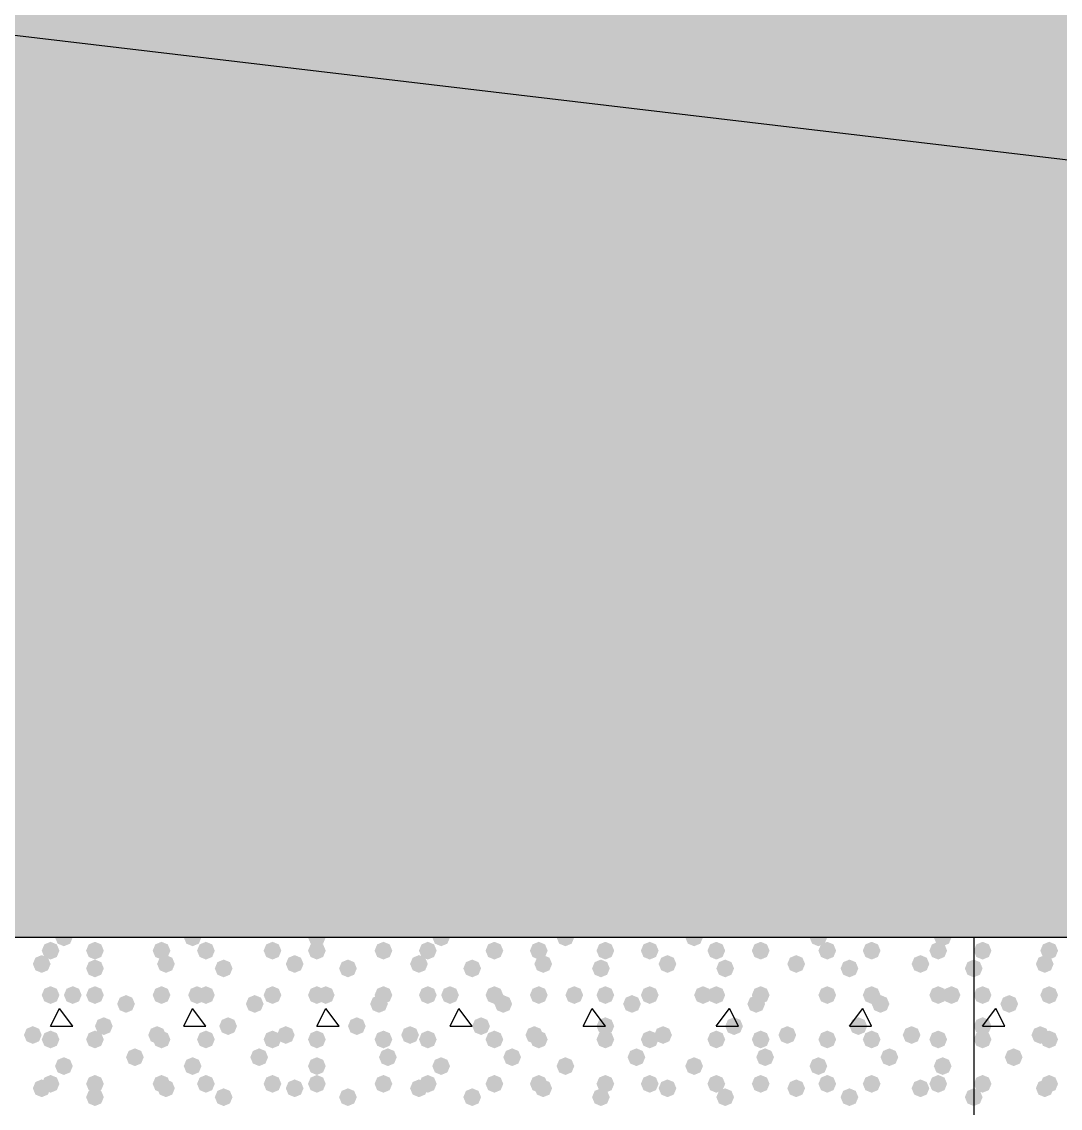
# Model space of a CAD drawing. Header units: millimetres. Extents: x 0 to 420, y 0 to 297.
# Drawn here: x 121.18 to 131.09, y 199.62 to 209.98 of the extents above; entities that cross this region are included whole.
import ezdxf

# ---------------------------------------------------------------- set-up
doc = ezdxf.new("R2010")
doc.units = ezdxf.units.MM
doc.layers.get('0').update_dxf_attribs({"linetype": 'CONTINUOUS'})

msp = doc.modelspace()

# ---------------------------------------------------------------- hatches: boundary and pattern name
at = {"true_color": 0x000008}
h = msp.add_hatch(color=0, dxfattribs=at)
h.paths.add_polyline_path([(193.844333, 220.345), (32.469667, 220.345), (193.844333, 201.252667)], flags=0)
h.paths.add_polyline_path([(32.469667, 220.345), (193.844333, 201.252667), (32.469667, 201.252667)], flags=0)
for points in [[(121.666, 201.252667), (121.641129, 201.192871), (121.581333, 201.168), (121.521537, 201.192871), (121.496667, 201.252667), (121.521537, 201.312462), (121.581333, 201.337333), (121.641129, 201.312463)], [(122.893667, 201.252667), (122.868796, 201.192871), (122.809, 201.168), (122.749204, 201.192871), (122.724333, 201.252667), (122.749204, 201.312462), (122.809, 201.337333), (122.868796, 201.312463)], [(124.079, 201.252667), (124.054129, 201.192871), (123.994333, 201.168), (123.934538, 201.192871), (123.909667, 201.252667), (123.934537, 201.312462), (123.994333, 201.337333), (124.054129, 201.312463)], [(125.264333, 201.252667), (125.239462, 201.192871), (125.179667, 201.168), (125.119871, 201.192871), (125.095, 201.252667), (125.119871, 201.312462), (125.179667, 201.337333), (125.239462, 201.312463)], [(126.449667, 201.252667), (126.424796, 201.192871), (126.365, 201.168), (126.305204, 201.192871), (126.280333, 201.252667), (126.305204, 201.312462), (126.365, 201.337333), (126.424796, 201.312463)], [(127.677333, 201.252667), (127.652463, 201.192871), (127.592667, 201.168), (127.532871, 201.192871), (127.508, 201.252667), (127.532871, 201.312462), (127.592667, 201.337333), (127.652462, 201.312463)], [(128.862667, 201.252667), (128.837796, 201.192871), (128.778, 201.168), (128.718204, 201.192871), (128.693333, 201.252667), (128.718204, 201.312462), (128.778, 201.337333), (128.837796, 201.312463)], [(130.048, 201.252667), (130.023129, 201.192871), (129.963333, 201.168), (129.903538, 201.192871), (129.878667, 201.252667), (129.903537, 201.312462), (129.963333, 201.337333), (130.023129, 201.312463)], [(121.539, 201.125667), (121.514129, 201.065871), (121.454333, 201.041), (121.394538, 201.065871), (121.369667, 201.125667), (121.394537, 201.185462), (121.454333, 201.210333), (121.514129, 201.185463)], [(121.962333, 201.125667), (121.937463, 201.065871), (121.877667, 201.041), (121.817871, 201.065871), (121.793, 201.125667), (121.817871, 201.185462), (121.877667, 201.210333), (121.937462, 201.185463)], [(122.597333, 201.125667), (122.572463, 201.065871), (122.512667, 201.041), (122.452871, 201.065871), (122.428, 201.125667), (122.452871, 201.185462), (122.512667, 201.210333), (122.572462, 201.185463)], [(123.020667, 201.125667), (122.995796, 201.065871), (122.936, 201.041), (122.876204, 201.065871), (122.851333, 201.125667), (122.876204, 201.185462), (122.936, 201.210333), (122.995796, 201.185463)], [(123.655667, 201.125667), (123.630796, 201.065871), (123.571, 201.041), (123.511204, 201.065871), (123.486333, 201.125667), (123.511204, 201.185462), (123.571, 201.210333), (123.630796, 201.185463)], [(124.079, 201.125667), (124.054129, 201.065871), (123.994333, 201.041), (123.934538, 201.065871), (123.909667, 201.125667), (123.934537, 201.185462), (123.994333, 201.210333), (124.054129, 201.185463)], [(124.714, 201.125667), (124.689129, 201.065871), (124.629333, 201.041), (124.569538, 201.065871), (124.544667, 201.125667), (124.569537, 201.185462), (124.629333, 201.210333), (124.689129, 201.185463)], [(125.137333, 201.125667), (125.112463, 201.065871), (125.052667, 201.041), (124.992871, 201.065871), (124.968, 201.125667), (124.992871, 201.185462), (125.052667, 201.210333), (125.112462, 201.185463)], [(125.772333, 201.125667), (125.747463, 201.065871), (125.687667, 201.041), (125.627871, 201.065871), (125.603, 201.125667), (125.627871, 201.185462), (125.687667, 201.210333), (125.747462, 201.185463)], [(126.195667, 201.125667), (126.170796, 201.065871), (126.111, 201.041), (126.051204, 201.065871), (126.026333, 201.125667), (126.051204, 201.185462), (126.111, 201.210333), (126.170796, 201.185463)], [(126.830667, 201.125667), (126.805796, 201.065871), (126.746, 201.041), (126.686204, 201.065871), (126.661333, 201.125667), (126.686204, 201.185462), (126.746, 201.210333), (126.805796, 201.185463)], [(127.254, 201.125667), (127.229129, 201.065871), (127.169333, 201.041), (127.109538, 201.065871), (127.084667, 201.125667), (127.109537, 201.185462), (127.169333, 201.210333), (127.229129, 201.185463)], [(127.889, 201.125667), (127.864129, 201.065871), (127.804333, 201.041), (127.744538, 201.065871), (127.719667, 201.125667), (127.744537, 201.185462), (127.804333, 201.210333), (127.864129, 201.185463)], [(128.312333, 201.125667), (128.287463, 201.065871), (128.227667, 201.041), (128.167871, 201.065871), (128.143, 201.125667), (128.167871, 201.185462), (128.227667, 201.210333), (128.287462, 201.185463)], [(128.947333, 201.125667), (128.922463, 201.065871), (128.862667, 201.041), (128.802871, 201.065871), (128.778, 201.125667), (128.802871, 201.185462), (128.862667, 201.210333), (128.922462, 201.185463)], [(129.370667, 201.125667), (129.345796, 201.065871), (129.286, 201.041), (129.226204, 201.065871), (129.201333, 201.125667), (129.226204, 201.185462), (129.286, 201.210333), (129.345796, 201.185463)], [(130.005667, 201.125667), (129.980796, 201.065871), (129.921, 201.041), (129.861204, 201.065871), (129.836333, 201.125667), (129.861204, 201.185462), (129.921, 201.210333), (129.980796, 201.185463)], [(121.454333, 200.998667), (121.429462, 200.938871), (121.369667, 200.914), (121.309871, 200.938871), (121.285, 200.998667), (121.309871, 201.058462), (121.369667, 201.083333), (121.429462, 201.058463)], [(121.962333, 200.956333), (121.937463, 200.896537), (121.877667, 200.871667), (121.817871, 200.896537), (121.793, 200.956333), (121.817871, 201.016129), (121.877667, 201.041), (121.937462, 201.016129)], [(122.639667, 200.998667), (122.614796, 200.938871), (122.555, 200.914), (122.495204, 200.938871), (122.470333, 200.998667), (122.495204, 201.058462), (122.555, 201.083333), (122.614796, 201.058463)], [(123.19, 200.956333), (123.165129, 200.896537), (123.105333, 200.871667), (123.045538, 200.896537), (123.020667, 200.956333), (123.045537, 201.016129), (123.105333, 201.041), (123.165129, 201.016129)], [(123.867333, 200.998667), (123.842463, 200.938871), (123.782667, 200.914), (123.722871, 200.938871), (123.698, 200.998667), (123.722871, 201.058462), (123.782667, 201.083333), (123.842462, 201.058463)], [(124.375333, 200.956333), (124.350463, 200.896537), (124.290667, 200.871667), (124.230871, 200.896537), (124.206, 200.956333), (124.230871, 201.016129), (124.290667, 201.041), (124.350462, 201.016129)], [(125.052667, 200.998667), (125.027796, 200.938871), (124.968, 200.914), (124.908204, 200.938871), (124.883333, 200.998667), (124.908204, 201.058462), (124.968, 201.083333), (125.027796, 201.058463)], [(125.560667, 200.956333), (125.535796, 200.896537), (125.476, 200.871667), (125.416204, 200.896537), (125.391333, 200.956333), (125.416204, 201.016129), (125.476, 201.041), (125.535796, 201.016129)], [(126.238, 200.998667), (126.213129, 200.938871), (126.153333, 200.914), (126.093538, 200.938871), (126.068667, 200.998667), (126.093537, 201.058462), (126.153333, 201.083333), (126.213129, 201.058463)], [(126.788333, 200.956333), (126.763463, 200.896537), (126.703667, 200.871667), (126.643871, 200.896537), (126.619, 200.956333), (126.643871, 201.016129), (126.703667, 201.041), (126.763462, 201.016129)], [(127.423333, 200.998667), (127.398463, 200.938871), (127.338667, 200.914), (127.278871, 200.938871), (127.254, 200.998667), (127.278871, 201.058462), (127.338667, 201.083333), (127.398462, 201.058463)], [(127.973667, 200.956333), (127.948796, 200.896537), (127.889, 200.871667), (127.829204, 200.896537), (127.804333, 200.956333), (127.829204, 201.016129), (127.889, 201.041), (127.948796, 201.016129)], [(128.651, 200.998667), (128.626129, 200.938871), (128.566333, 200.914), (128.506537, 200.938871), (128.481667, 200.998667), (128.506537, 201.058462), (128.566333, 201.083333), (128.626129, 201.058463)], [(129.159, 200.956333), (129.134129, 200.896537), (129.074333, 200.871667), (129.014538, 200.896537), (128.989667, 200.956333), (129.014537, 201.016129), (129.074333, 201.041), (129.134129, 201.016129)], [(129.836333, 200.998667), (129.811463, 200.938871), (129.751667, 200.914), (129.691871, 200.938871), (129.667, 200.998667), (129.691871, 201.058462), (129.751667, 201.083333), (129.811462, 201.058463)], [(121.539, 200.702333), (121.514129, 200.642537), (121.454333, 200.617667), (121.394538, 200.642537), (121.369667, 200.702333), (121.394537, 200.762129), (121.454333, 200.787), (121.514129, 200.762129)], [(121.750667, 200.702333), (121.725796, 200.642537), (121.666, 200.617667), (121.606204, 200.642537), (121.581333, 200.702333), (121.606204, 200.762129), (121.666, 200.787), (121.725796, 200.762129)], [(121.962333, 200.702333), (121.937463, 200.642537), (121.877667, 200.617667), (121.817871, 200.642537), (121.793, 200.702333), (121.817871, 200.762129), (121.877667, 200.787), (121.937462, 200.762129)], [(122.258667, 200.617667), (122.233796, 200.557871), (122.174, 200.533), (122.114204, 200.557871), (122.089333, 200.617667), (122.114204, 200.677462), (122.174, 200.702333), (122.233796, 200.677463)], [(122.597333, 200.702333), (122.572463, 200.642537), (122.512667, 200.617667), (122.452871, 200.642537), (122.428, 200.702333), (122.452871, 200.762129), (122.512667, 200.787), (122.572462, 200.762129)], [(122.936, 200.702333), (122.911129, 200.642537), (122.851333, 200.617667), (122.791537, 200.642537), (122.766667, 200.702333), (122.791537, 200.762129), (122.851333, 200.787), (122.911129, 200.762129)], [(123.020667, 200.702333), (122.995796, 200.642537), (122.936, 200.617667), (122.876204, 200.642537), (122.851333, 200.702333), (122.876204, 200.762129), (122.936, 200.787), (122.995796, 200.762129)], [(123.486333, 200.617667), (123.461463, 200.557871), (123.401667, 200.533), (123.341871, 200.557871), (123.317, 200.617667), (123.341871, 200.677462), (123.401667, 200.702333), (123.461462, 200.677463)], [(123.655667, 200.702333), (123.630796, 200.642537), (123.571, 200.617667), (123.511204, 200.642537), (123.486333, 200.702333), (123.511204, 200.762129), (123.571, 200.787), (123.630796, 200.762129)], [(124.079, 200.702333), (124.054129, 200.642537), (123.994333, 200.617667), (123.934538, 200.642537), (123.909667, 200.702333), (123.934537, 200.762129), (123.994333, 200.787), (124.054129, 200.762129)], [(124.163667, 200.702333), (124.138796, 200.642537), (124.079, 200.617667), (124.019204, 200.642537), (123.994333, 200.702333), (124.019204, 200.762129), (124.079, 200.787), (124.138796, 200.762129)], [(124.671667, 200.617667), (124.646796, 200.557871), (124.587, 200.533), (124.527204, 200.557871), (124.502333, 200.617667), (124.527204, 200.677462), (124.587, 200.702333), (124.646796, 200.677463)], [(124.714, 200.702333), (124.689129, 200.642537), (124.629333, 200.617667), (124.569538, 200.642537), (124.544667, 200.702333), (124.569537, 200.762129), (124.629333, 200.787), (124.689129, 200.762129)], [(125.137333, 200.702333), (125.112463, 200.642537), (125.052667, 200.617667), (124.992871, 200.642537), (124.968, 200.702333), (124.992871, 200.762129), (125.052667, 200.787), (125.112462, 200.762129)], [(125.349, 200.702333), (125.324129, 200.642537), (125.264333, 200.617667), (125.204538, 200.642537), (125.179667, 200.702333), (125.204537, 200.762129), (125.264333, 200.787), (125.324129, 200.762129)], [(125.772333, 200.702333), (125.747463, 200.642537), (125.687667, 200.617667), (125.627871, 200.642537), (125.603, 200.702333), (125.627871, 200.762129), (125.687667, 200.787), (125.747462, 200.762129)], [(125.857, 200.617667), (125.832129, 200.557871), (125.772333, 200.533), (125.712538, 200.557871), (125.687667, 200.617667), (125.712537, 200.677462), (125.772333, 200.702333), (125.832129, 200.677463)], [(126.195667, 200.702333), (126.170796, 200.642537), (126.111, 200.617667), (126.051204, 200.642537), (126.026333, 200.702333), (126.051204, 200.762129), (126.111, 200.787), (126.170796, 200.762129)], [(126.534333, 200.702333), (126.509462, 200.642537), (126.449667, 200.617667), (126.389871, 200.642537), (126.365, 200.702333), (126.389871, 200.762129), (126.449667, 200.787), (126.509462, 200.762129)], [(126.830667, 200.702333), (126.805796, 200.642537), (126.746, 200.617667), (126.686204, 200.642537), (126.661333, 200.702333), (126.686204, 200.762129), (126.746, 200.787), (126.805796, 200.762129)], [(127.084667, 200.617667), (127.059796, 200.557871), (127, 200.533), (126.940204, 200.557871), (126.915333, 200.617667), (126.940204, 200.677462), (127, 200.702333), (127.059796, 200.677463)], [(127.254, 200.702333), (127.229129, 200.642537), (127.169333, 200.617667), (127.109538, 200.642537), (127.084667, 200.702333), (127.109537, 200.762129), (127.169333, 200.787), (127.229129, 200.762129)], [(127.762, 200.702333), (127.737129, 200.642537), (127.677333, 200.617667), (127.617538, 200.642537), (127.592667, 200.702333), (127.617537, 200.762129), (127.677333, 200.787), (127.737129, 200.762129)], [(127.889, 200.702333), (127.864129, 200.642537), (127.804333, 200.617667), (127.744538, 200.642537), (127.719667, 200.702333), (127.744537, 200.762129), (127.804333, 200.787), (127.864129, 200.762129)], [(128.27, 200.617667), (128.245129, 200.557871), (128.185333, 200.533), (128.125538, 200.557871), (128.100667, 200.617667), (128.125537, 200.677462), (128.185333, 200.702333), (128.245129, 200.677463)], [(128.312333, 200.702333), (128.287463, 200.642537), (128.227667, 200.617667), (128.167871, 200.642537), (128.143, 200.702333), (128.167871, 200.762129), (128.227667, 200.787), (128.287462, 200.762129)], [(128.947333, 200.702333), (128.922463, 200.642537), (128.862667, 200.617667), (128.802871, 200.642537), (128.778, 200.702333), (128.802871, 200.762129), (128.862667, 200.787), (128.922462, 200.762129)], [(128.947333, 200.702333), (128.922463, 200.642537), (128.862667, 200.617667), (128.802871, 200.642537), (128.778, 200.702333), (128.802871, 200.762129), (128.862667, 200.787), (128.922462, 200.762129)], [(129.370667, 200.702333), (129.345796, 200.642537), (129.286, 200.617667), (129.226204, 200.642537), (129.201333, 200.702333), (129.226204, 200.762129), (129.286, 200.787), (129.345796, 200.762129)], [(129.455333, 200.617667), (129.430463, 200.557871), (129.370667, 200.533), (129.310871, 200.557871), (129.286, 200.617667), (129.310871, 200.677462), (129.370667, 200.702333), (129.430462, 200.677463)], [(130.005667, 200.702333), (129.980796, 200.642537), (129.921, 200.617667), (129.861204, 200.642537), (129.836333, 200.702333), (129.861204, 200.762129), (129.921, 200.787), (129.980796, 200.762129)], [(130.132667, 200.702333), (130.107796, 200.642537), (130.048, 200.617667), (129.988204, 200.642537), (129.963333, 200.702333), (129.988204, 200.762129), (130.048, 200.787), (130.107796, 200.762129)], [(122.047, 200.406), (122.022129, 200.346204), (121.962333, 200.321333), (121.902538, 200.346204), (121.877667, 200.406), (121.902537, 200.465796), (121.962333, 200.490667), (122.022129, 200.465796)], [(123.232333, 200.406), (123.207463, 200.346204), (123.147667, 200.321333), (123.087871, 200.346204), (123.063, 200.406), (123.087871, 200.465796), (123.147667, 200.490667), (123.207462, 200.465796)], [(124.46, 200.406), (124.435129, 200.346204), (124.375333, 200.321333), (124.315538, 200.346204), (124.290667, 200.406), (124.315537, 200.465796), (124.375333, 200.490667), (124.435129, 200.465796)], [(125.645333, 200.406), (125.620463, 200.346204), (125.560667, 200.321333), (125.500871, 200.346204), (125.476, 200.406), (125.500871, 200.465796), (125.560667, 200.490667), (125.620462, 200.465796)], [(126.830667, 200.406), (126.805796, 200.346204), (126.746, 200.321333), (126.686204, 200.346204), (126.661333, 200.406), (126.686204, 200.465796), (126.746, 200.490667), (126.805796, 200.465796)], [(128.058333, 200.406), (128.033463, 200.346204), (127.973667, 200.321333), (127.913871, 200.346204), (127.889, 200.406), (127.913871, 200.465796), (127.973667, 200.490667), (128.033462, 200.465796)], [(129.243667, 200.406), (129.218796, 200.346204), (129.159, 200.321333), (129.099204, 200.346204), (129.074333, 200.406), (129.099204, 200.465796), (129.159, 200.490667), (129.218796, 200.465796)], [(121.369667, 200.321333), (121.344796, 200.261537), (121.285, 200.236667), (121.225204, 200.261537), (121.200333, 200.321333), (121.225204, 200.381129), (121.285, 200.406), (121.344796, 200.381129)], [(122.555, 200.321333), (122.530129, 200.261537), (122.470333, 200.236667), (122.410538, 200.261537), (122.385667, 200.321333), (122.410537, 200.381129), (122.470333, 200.406), (122.530129, 200.381129)], [(123.782667, 200.321333), (123.757796, 200.261537), (123.698, 200.236667), (123.638204, 200.261537), (123.613333, 200.321333), (123.638204, 200.381129), (123.698, 200.406), (123.757796, 200.381129)], [(124.968, 200.321333), (124.943129, 200.261537), (124.883333, 200.236667), (124.823537, 200.261537), (124.798667, 200.321333), (124.823537, 200.381129), (124.883333, 200.406), (124.943129, 200.381129)], [(126.153333, 200.321333), (126.128463, 200.261537), (126.068667, 200.236667), (126.008871, 200.261537), (125.984, 200.321333), (126.008871, 200.381129), (126.068667, 200.406), (126.128462, 200.381129)], [(127.381, 200.321333), (127.356129, 200.261537), (127.296333, 200.236667), (127.236537, 200.261537), (127.211667, 200.321333), (127.236537, 200.381129), (127.296333, 200.406), (127.356129, 200.381129)], [(128.566333, 200.321333), (128.541462, 200.261537), (128.481667, 200.236667), (128.421871, 200.261537), (128.397, 200.321333), (128.421871, 200.381129), (128.481667, 200.406), (128.541462, 200.381129)], [(129.751667, 200.321333), (129.726796, 200.261537), (129.667, 200.236667), (129.607204, 200.261537), (129.582333, 200.321333), (129.607204, 200.381129), (129.667, 200.406), (129.726796, 200.381129)], [(121.539, 200.279), (121.514129, 200.219204), (121.454333, 200.194333), (121.394538, 200.219204), (121.369667, 200.279), (121.394537, 200.338796), (121.454333, 200.363667), (121.514129, 200.338796)], [(121.962333, 200.279), (121.937463, 200.219204), (121.877667, 200.194333), (121.817871, 200.219204), (121.793, 200.279), (121.817871, 200.338796), (121.877667, 200.363667), (121.937462, 200.338796)], [(122.597333, 200.279), (122.572463, 200.219204), (122.512667, 200.194333), (122.452871, 200.219204), (122.428, 200.279), (122.452871, 200.338796), (122.512667, 200.363667), (122.572462, 200.338796)], [(123.020667, 200.279), (122.995796, 200.219204), (122.936, 200.194333), (122.876204, 200.219204), (122.851333, 200.279), (122.876204, 200.338796), (122.936, 200.363667), (122.995796, 200.338796)], [(123.655667, 200.279), (123.630796, 200.219204), (123.571, 200.194333), (123.511204, 200.219204), (123.486333, 200.279), (123.511204, 200.338796), (123.571, 200.363667), (123.630796, 200.338796)], [(124.079, 200.279), (124.054129, 200.219204), (123.994333, 200.194333), (123.934538, 200.219204), (123.909667, 200.279), (123.934537, 200.338796), (123.994333, 200.363667), (124.054129, 200.338796)], [(124.714, 200.279), (124.689129, 200.219204), (124.629333, 200.194333), (124.569538, 200.219204), (124.544667, 200.279), (124.569537, 200.338796), (124.629333, 200.363667), (124.689129, 200.338796)], [(125.137333, 200.279), (125.112463, 200.219204), (125.052667, 200.194333), (124.992871, 200.219204), (124.968, 200.279), (124.992871, 200.338796), (125.052667, 200.363667), (125.112462, 200.338796)], [(125.772333, 200.279), (125.747463, 200.219204), (125.687667, 200.194333), (125.627871, 200.219204), (125.603, 200.279), (125.627871, 200.338796), (125.687667, 200.363667), (125.747462, 200.338796)], [(126.195667, 200.279), (126.170796, 200.219204), (126.111, 200.194333), (126.051204, 200.219204), (126.026333, 200.279), (126.051204, 200.338796), (126.111, 200.363667), (126.170796, 200.338796)], [(126.830667, 200.279), (126.805796, 200.219204), (126.746, 200.194333), (126.686204, 200.219204), (126.661333, 200.279), (126.686204, 200.338796), (126.746, 200.363667), (126.805796, 200.338796)], [(127.254, 200.279), (127.229129, 200.219204), (127.169333, 200.194333), (127.109538, 200.219204), (127.084667, 200.279), (127.109537, 200.338796), (127.169333, 200.363667), (127.229129, 200.338796)], [(127.889, 200.279), (127.864129, 200.219204), (127.804333, 200.194333), (127.744538, 200.219204), (127.719667, 200.279), (127.744537, 200.338796), (127.804333, 200.363667), (127.864129, 200.338796)], [(128.312333, 200.279), (128.287463, 200.219204), (128.227667, 200.194333), (128.167871, 200.219204), (128.143, 200.279), (128.167871, 200.338796), (128.227667, 200.363667), (128.287462, 200.338796)], [(128.947333, 200.279), (128.922463, 200.219204), (128.862667, 200.194333), (128.802871, 200.219204), (128.778, 200.279), (128.802871, 200.338796), (128.862667, 200.363667), (128.922462, 200.338796)], [(129.370667, 200.279), (129.345796, 200.219204), (129.286, 200.194333), (129.226204, 200.219204), (129.201333, 200.279), (129.226204, 200.338796), (129.286, 200.363667), (129.345796, 200.338796)], [(130.005667, 200.279), (129.980796, 200.219204), (129.921, 200.194333), (129.861204, 200.219204), (129.836333, 200.279), (129.861204, 200.338796), (129.921, 200.363667), (129.980796, 200.338796)], [(122.343333, 200.109667), (122.318463, 200.049871), (122.258667, 200.025), (122.198871, 200.049871), (122.174, 200.109667), (122.198871, 200.169462), (122.258667, 200.194333), (122.318462, 200.169463)], [(123.528667, 200.109667), (123.503796, 200.049871), (123.444, 200.025), (123.384204, 200.049871), (123.359333, 200.109667), (123.384204, 200.169462), (123.444, 200.194333), (123.503796, 200.169463)], [(124.756333, 200.109667), (124.731462, 200.049871), (124.671667, 200.025), (124.611871, 200.049871), (124.587, 200.109667), (124.611871, 200.169462), (124.671667, 200.194333), (124.731462, 200.169463)], [(125.941667, 200.109667), (125.916796, 200.049871), (125.857, 200.025), (125.797204, 200.049871), (125.772333, 200.109667), (125.797204, 200.169462), (125.857, 200.194333), (125.916796, 200.169463)], [(127.127, 200.109667), (127.102129, 200.049871), (127.042333, 200.025), (126.982538, 200.049871), (126.957667, 200.109667), (126.982537, 200.169462), (127.042333, 200.194333), (127.102129, 200.169463)], [(128.354667, 200.109667), (128.329796, 200.049871), (128.27, 200.025), (128.210204, 200.049871), (128.185333, 200.109667), (128.210204, 200.169462), (128.27, 200.194333), (128.329796, 200.169463)], [(129.54, 200.109667), (129.515129, 200.049871), (129.455333, 200.025), (129.395537, 200.049871), (129.370667, 200.109667), (129.395537, 200.169462), (129.455333, 200.194333), (129.515129, 200.169463)], [(121.666, 200.025), (121.641129, 199.965204), (121.581333, 199.940333), (121.521537, 199.965204), (121.496667, 200.025), (121.521537, 200.084796), (121.581333, 200.109667), (121.641129, 200.084796)], [(122.893667, 200.025), (122.868796, 199.965204), (122.809, 199.940333), (122.749204, 199.965204), (122.724333, 200.025), (122.749204, 200.084796), (122.809, 200.109667), (122.868796, 200.084796)], [(124.079, 200.025), (124.054129, 199.965204), (123.994333, 199.940333), (123.934538, 199.965204), (123.909667, 200.025), (123.934537, 200.084796), (123.994333, 200.109667), (124.054129, 200.084796)], [(125.264333, 200.025), (125.239462, 199.965204), (125.179667, 199.940333), (125.119871, 199.965204), (125.095, 200.025), (125.119871, 200.084796), (125.179667, 200.109667), (125.239462, 200.084796)], [(126.449667, 200.025), (126.424796, 199.965204), (126.365, 199.940333), (126.305204, 199.965204), (126.280333, 200.025), (126.305204, 200.084796), (126.365, 200.109667), (126.424796, 200.084796)], [(127.677333, 200.025), (127.652463, 199.965204), (127.592667, 199.940333), (127.532871, 199.965204), (127.508, 200.025), (127.532871, 200.084796), (127.592667, 200.109667), (127.652462, 200.084796)], [(128.862667, 200.025), (128.837796, 199.965204), (128.778, 199.940333), (128.718204, 199.965204), (128.693333, 200.025), (128.718204, 200.084796), (128.778, 200.109667), (128.837796, 200.084796)], [(130.048, 200.025), (130.023129, 199.965204), (129.963333, 199.940333), (129.903538, 199.965204), (129.878667, 200.025), (129.903537, 200.084796), (129.963333, 200.109667), (130.023129, 200.084796)], [(121.454333, 199.813333), (121.429462, 199.753537), (121.369667, 199.728667), (121.309871, 199.753537), (121.285, 199.813333), (121.309871, 199.873129), (121.369667, 199.898), (121.429462, 199.873129)], [(121.539, 199.855667), (121.514129, 199.795871), (121.454333, 199.771), (121.394538, 199.795871), (121.369667, 199.855667), (121.394537, 199.915462), (121.454333, 199.940333), (121.514129, 199.915463)], [(121.962333, 199.855667), (121.937463, 199.795871), (121.877667, 199.771), (121.817871, 199.795871), (121.793, 199.855667), (121.817871, 199.915462), (121.877667, 199.940333), (121.937462, 199.915463)], [(122.597333, 199.855667), (122.572463, 199.795871), (122.512667, 199.771), (122.452871, 199.795871), (122.428, 199.855667), (122.452871, 199.915462), (122.512667, 199.940333), (122.572462, 199.915463)], [(122.639667, 199.813333), (122.614796, 199.753537), (122.555, 199.728667), (122.495204, 199.753537), (122.470333, 199.813333), (122.495204, 199.873129), (122.555, 199.898), (122.614796, 199.873129)], [(123.020667, 199.855667), (122.995796, 199.795871), (122.936, 199.771), (122.876204, 199.795871), (122.851333, 199.855667), (122.876204, 199.915462), (122.936, 199.940333), (122.995796, 199.915463)], [(123.655667, 199.855667), (123.630796, 199.795871), (123.571, 199.771), (123.511204, 199.795871), (123.486333, 199.855667), (123.511204, 199.915462), (123.571, 199.940333), (123.630796, 199.915463)], [(123.867333, 199.813333), (123.842463, 199.753537), (123.782667, 199.728667), (123.722871, 199.753537), (123.698, 199.813333), (123.722871, 199.873129), (123.782667, 199.898), (123.842462, 199.873129)], [(124.079, 199.855667), (124.054129, 199.795871), (123.994333, 199.771), (123.934538, 199.795871), (123.909667, 199.855667), (123.934537, 199.915462), (123.994333, 199.940333), (124.054129, 199.915463)], [(124.714, 199.855667), (124.689129, 199.795871), (124.629333, 199.771), (124.569538, 199.795871), (124.544667, 199.855667), (124.569537, 199.915462), (124.629333, 199.940333), (124.689129, 199.915463)], [(125.052667, 199.813333), (125.027796, 199.753537), (124.968, 199.728667), (124.908204, 199.753537), (124.883333, 199.813333), (124.908204, 199.873129), (124.968, 199.898), (125.027796, 199.873129)], [(125.137333, 199.855667), (125.112463, 199.795871), (125.052667, 199.771), (124.992871, 199.795871), (124.968, 199.855667), (124.992871, 199.915462), (125.052667, 199.940333), (125.112462, 199.915463)], [(125.772333, 199.855667), (125.747463, 199.795871), (125.687667, 199.771), (125.627871, 199.795871), (125.603, 199.855667), (125.627871, 199.915462), (125.687667, 199.940333), (125.747462, 199.915463)], [(126.195667, 199.855667), (126.170796, 199.795871), (126.111, 199.771), (126.051204, 199.795871), (126.026333, 199.855667), (126.051204, 199.915462), (126.111, 199.940333), (126.170796, 199.915463)], [(126.238, 199.813333), (126.213129, 199.753537), (126.153333, 199.728667), (126.093538, 199.753537), (126.068667, 199.813333), (126.093537, 199.873129), (126.153333, 199.898), (126.213129, 199.873129)], [(126.830667, 199.855667), (126.805796, 199.795871), (126.746, 199.771), (126.686204, 199.795871), (126.661333, 199.855667), (126.686204, 199.915462), (126.746, 199.940333), (126.805796, 199.915463)], [(127.254, 199.855667), (127.229129, 199.795871), (127.169333, 199.771), (127.109538, 199.795871), (127.084667, 199.855667), (127.109537, 199.915462), (127.169333, 199.940333), (127.229129, 199.915463)], [(127.423333, 199.813333), (127.398463, 199.753537), (127.338667, 199.728667), (127.278871, 199.753537), (127.254, 199.813333), (127.278871, 199.873129), (127.338667, 199.898), (127.398462, 199.873129)], [(127.889, 199.855667), (127.864129, 199.795871), (127.804333, 199.771), (127.744538, 199.795871), (127.719667, 199.855667), (127.744537, 199.915462), (127.804333, 199.940333), (127.864129, 199.915463)], [(128.312333, 199.855667), (128.287463, 199.795871), (128.227667, 199.771), (128.167871, 199.795871), (128.143, 199.855667), (128.167871, 199.915462), (128.227667, 199.940333), (128.287462, 199.915463)], [(128.651, 199.813333), (128.626129, 199.753537), (128.566333, 199.728667), (128.506537, 199.753537), (128.481667, 199.813333), (128.506537, 199.873129), (128.566333, 199.898), (128.626129, 199.873129)], [(128.947333, 199.855667), (128.922463, 199.795871), (128.862667, 199.771), (128.802871, 199.795871), (128.778, 199.855667), (128.802871, 199.915462), (128.862667, 199.940333), (128.922462, 199.915463)], [(129.370667, 199.855667), (129.345796, 199.795871), (129.286, 199.771), (129.226204, 199.795871), (129.201333, 199.855667), (129.226204, 199.915462), (129.286, 199.940333), (129.345796, 199.915463)], [(129.836333, 199.813333), (129.811463, 199.753537), (129.751667, 199.728667), (129.691871, 199.753537), (129.667, 199.813333), (129.691871, 199.873129), (129.751667, 199.898), (129.811462, 199.873129)], [(130.005667, 199.855667), (129.980796, 199.795871), (129.921, 199.771), (129.861204, 199.795871), (129.836333, 199.855667), (129.861204, 199.915462), (129.921, 199.940333), (129.980796, 199.915463)], [(121.962333, 199.728667), (121.937463, 199.668871), (121.877667, 199.644), (121.817871, 199.668871), (121.793, 199.728667), (121.817871, 199.788462), (121.877667, 199.813333), (121.937462, 199.788463)], [(123.19, 199.728667), (123.165129, 199.668871), (123.105333, 199.644), (123.045538, 199.668871), (123.020667, 199.728667), (123.045537, 199.788462), (123.105333, 199.813333), (123.165129, 199.788463)], [(124.375333, 199.728667), (124.350463, 199.668871), (124.290667, 199.644), (124.230871, 199.668871), (124.206, 199.728667), (124.230871, 199.788462), (124.290667, 199.813333), (124.350462, 199.788463)], [(125.560667, 199.728667), (125.535796, 199.668871), (125.476, 199.644), (125.416204, 199.668871), (125.391333, 199.728667), (125.416204, 199.788462), (125.476, 199.813333), (125.535796, 199.788463)], [(126.788333, 199.728667), (126.763463, 199.668871), (126.703667, 199.644), (126.643871, 199.668871), (126.619, 199.728667), (126.643871, 199.788462), (126.703667, 199.813333), (126.763462, 199.788463)], [(127.973667, 199.728667), (127.948796, 199.668871), (127.889, 199.644), (127.829204, 199.668871), (127.804333, 199.728667), (127.829204, 199.788462), (127.889, 199.813333), (127.948796, 199.788463)], [(129.159, 199.728667), (129.134129, 199.668871), (129.074333, 199.644), (129.014538, 199.668871), (128.989667, 199.728667), (129.014537, 199.788462), (129.074333, 199.813333), (129.134129, 199.788463)]]:
    msp.add_hatch(color=0, dxfattribs=at).paths.add_polyline_path(points, flags=0)
at = {"true_color": 0x000007}
for points in [[(130.429, 201.125667), (130.404129, 201.065871), (130.344333, 201.041), (130.284538, 201.065871), (130.259667, 201.125667), (130.284537, 201.185462), (130.344333, 201.210333), (130.404129, 201.185463)], [(131.064, 201.125667), (131.039129, 201.065871), (130.979333, 201.041), (130.919538, 201.065871), (130.894667, 201.125667), (130.919537, 201.185462), (130.979333, 201.210333), (131.039129, 201.185463)], [(130.344333, 200.956333), (130.319462, 200.896537), (130.259667, 200.871667), (130.199871, 200.896537), (130.175, 200.956333), (130.199871, 201.016129), (130.259667, 201.041), (130.319462, 201.016129)], [(131.021667, 200.998667), (130.996796, 200.938871), (130.937, 200.914), (130.877204, 200.938871), (130.852333, 200.998667), (130.877204, 201.058462), (130.937, 201.083333), (130.996796, 201.058463)], [(130.429, 200.702333), (130.404129, 200.642537), (130.344333, 200.617667), (130.284538, 200.642537), (130.259667, 200.702333), (130.284537, 200.762129), (130.344333, 200.787), (130.404129, 200.762129)], [(130.683, 200.617667), (130.658129, 200.557871), (130.598333, 200.533), (130.538537, 200.557871), (130.513667, 200.617667), (130.538537, 200.677462), (130.598333, 200.702333), (130.658129, 200.677463)], [(131.064, 200.702333), (131.039129, 200.642537), (130.979333, 200.617667), (130.919538, 200.642537), (130.894667, 200.702333), (130.919537, 200.762129), (130.979333, 200.787), (131.039129, 200.762129)], [(130.429, 200.406), (130.404129, 200.346204), (130.344333, 200.321333), (130.284538, 200.346204), (130.259667, 200.406), (130.284537, 200.465796), (130.344333, 200.490667), (130.404129, 200.465796)], [(130.979333, 200.321333), (130.954462, 200.261537), (130.894667, 200.236667), (130.834871, 200.261537), (130.81, 200.321333), (130.834871, 200.381129), (130.894667, 200.406), (130.954462, 200.381129)], [(130.429, 200.279), (130.404129, 200.219204), (130.344333, 200.194333), (130.284538, 200.219204), (130.259667, 200.279), (130.284537, 200.338796), (130.344333, 200.363667), (130.404129, 200.338796)], [(131.064, 200.279), (131.039129, 200.219204), (130.979333, 200.194333), (130.919538, 200.219204), (130.894667, 200.279), (130.919537, 200.338796), (130.979333, 200.363667), (131.039129, 200.338796)], [(130.725333, 200.109667), (130.700463, 200.049871), (130.640667, 200.025), (130.580871, 200.049871), (130.556, 200.109667), (130.580871, 200.169462), (130.640667, 200.194333), (130.700462, 200.169463)], [(130.429, 199.855667), (130.404129, 199.795871), (130.344333, 199.771), (130.284538, 199.795871), (130.259667, 199.855667), (130.284537, 199.915462), (130.344333, 199.940333), (130.404129, 199.915463)], [(131.021667, 199.813333), (130.996796, 199.753537), (130.937, 199.728667), (130.877204, 199.753537), (130.852333, 199.813333), (130.877204, 199.873129), (130.937, 199.898), (130.996796, 199.873129)], [(131.064, 199.855667), (131.039129, 199.795871), (130.979333, 199.771), (130.919538, 199.795871), (130.894667, 199.855667), (130.919537, 199.915462), (130.979333, 199.940333), (131.039129, 199.915463)], [(130.344333, 199.728667), (130.319462, 199.668871), (130.259667, 199.644), (130.199871, 199.668871), (130.175, 199.728667), (130.199871, 199.788462), (130.259667, 199.813333), (130.319462, 199.788463)]]:
    msp.add_hatch(color=0, dxfattribs=at).paths.add_polyline_path(points, flags=0)

# ---------------------------------------------------------------- linework, layer by layer
at = {"color": 0, "true_color": 0x000007}
for points in [[(31.369, 201.252667), (31.369, 177.927), (379.603, 177.927), (379.603, 201.252667), (217.17, 201.252667), (217.17, 222.461667), (193.844333, 222.461667), (193.844333, 201.252667)], [(31.369, 201.252667), (31.369, 177.927), (379.603, 177.927), (379.603, 201.252667), (217.17, 201.252667), (217.17, 222.461667), (193.844333, 222.461667), (193.844333, 201.252667)], [(130.259667, 201.252667), (130.259667, 199.136), (132.376333, 199.136), (132.376333, 201.252667)]]:
    msp.add_lwpolyline(points, close=True, dxfattribs=at)
at = {"color": 0, "true_color": 0x000008}
for points in [[(193.844333, 220.345), (32.469667, 220.345), (193.844333, 201.252667)], [(32.469667, 220.345), (193.844333, 201.252667), (32.469667, 201.252667)]]:
    msp.add_lwpolyline(points, close=True, dxfattribs=at)
at = {"color": 0, "true_color": 0x000007}
for points in [[(130.259667, 201.252667), (111.209667, 201.252667)], [(130.344333, 200.406), (130.471333, 200.575333)], [(130.556, 200.406), (130.471333, 200.575333)], [(130.344333, 200.406), (130.556, 200.406)]]:
    msp.add_lwpolyline(points, dxfattribs=at)
at = {"color": 0, "true_color": 0x000008}
for points in [[(121.454333, 200.406), (121.539, 200.575333)], [(121.666, 200.406), (121.539, 200.575333)], [(122.724333, 200.406), (122.809, 200.575333)], [(122.936, 200.406), (122.809, 200.575333)], [(123.994333, 200.406), (124.079, 200.575333)], [(124.206, 200.406), (124.079, 200.575333)], [(125.264333, 200.406), (125.349, 200.575333)], [(125.476, 200.406), (125.349, 200.575333)], [(126.534333, 200.406), (126.619, 200.575333)], [(126.746, 200.406), (126.619, 200.575333)], [(127.804333, 200.406), (127.931333, 200.575333)], [(128.016, 200.406), (127.931333, 200.575333)], [(129.074333, 200.406), (129.201333, 200.575333)], [(129.286, 200.406), (129.201333, 200.575333)], [(121.454333, 200.406), (121.666, 200.406)], [(122.724333, 200.406), (122.936, 200.406)], [(123.994333, 200.406), (124.206, 200.406)], [(125.264333, 200.406), (125.476, 200.406)], [(126.534333, 200.406), (126.746, 200.406)], [(127.804333, 200.406), (128.016, 200.406)], [(129.074333, 200.406), (129.286, 200.406)]]:
    msp.add_lwpolyline(points, dxfattribs=at)

doc.saveas('drawing.dxf')
